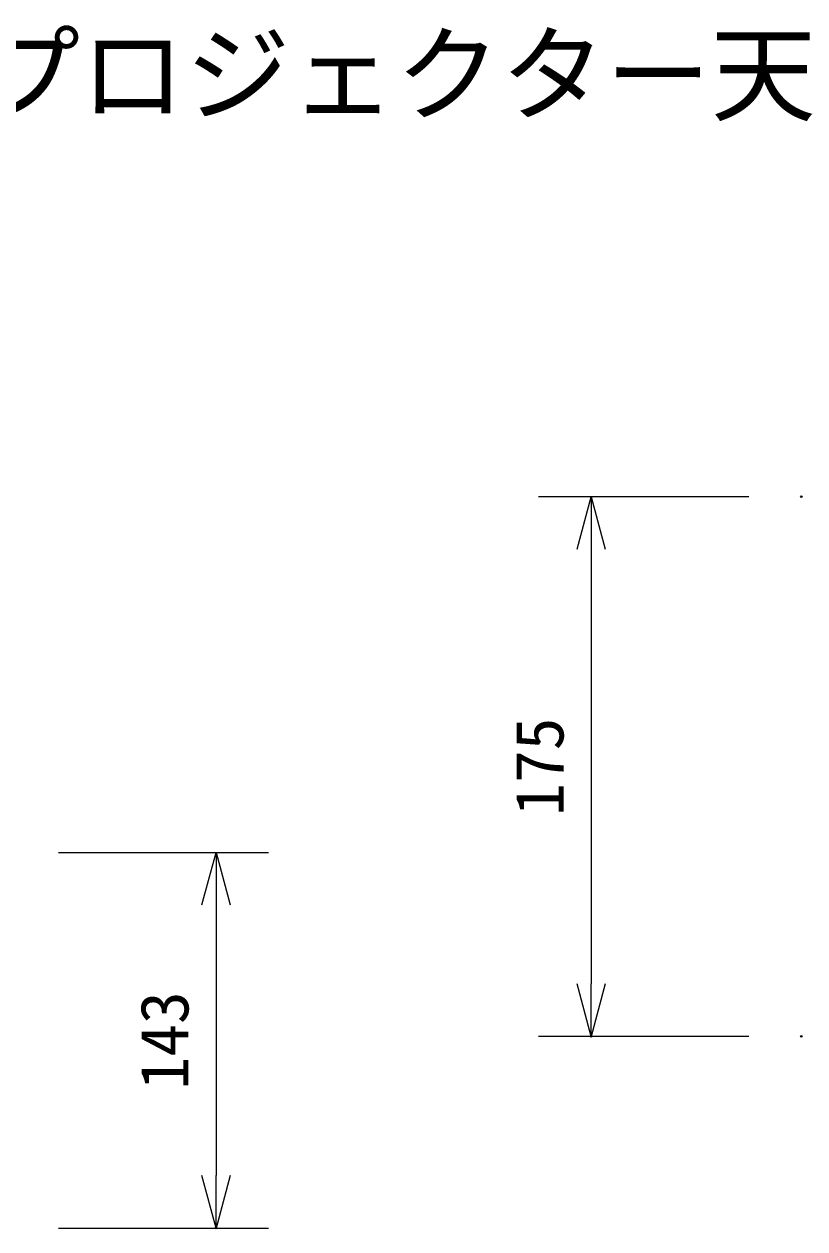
# Model space of a CAD drawing. Units: millimetres, scale not verified. Extents: x -62 to 63, y -56 to 57.
# Drawn here: x -13.6 to 16.11, y 10.92 to 56.78 of the extents above; entities that cross this region are included whole.
import ezdxf
from ezdxf.enums import TextEntityAlignment as Align

# ---------------------------------------------------------------- set-up
doc = ezdxf.new("R2010")
doc.units = ezdxf.units.MM
doc.header["$LTSCALE"] = 0.125
doc.header["$PDMODE"] = 32
doc.header["$PDSIZE"] = 0.0625
doc.layers.add('0-0_0', color=7, linetype='Continuous', lineweight=9)
doc.layers.add('0-6_SUNPO', color=7, linetype='Continuous', lineweight=9)
doc.layers.add('0-2_MOJI1', color=7, linetype='Continuous')
doc.layers.add('0-5_DEFPOINTS', color=7, linetype='Continuous')
doc.styles.add('ＭＳ ゴシック', font='')
doc.styles.get('ＭＳ ゴシック').set_extended_font_data('MS Gothic')

# ---------------------------------------------------------------- blocks, each defined once
blk = doc.blocks.new('_OPEN30')
at = {"layer": '0-0_0'}
blk.add_line((0, 0), (-1, 0), dxfattribs=at)
blk.add_lwpolyline([(-1, 0.26795), (0, 0), (-1, -0.26795)], dxfattribs=at)
blk = doc.blocks.new('D7')
at = {"layer": '0-5_DEFPOINTS'}
for p in [(15.2535, 40.9481), (7.2535, 20.4031), (15.2535, 20.4031)]:
    blk.add_point(p, dxfattribs=at)
at = {"layer": '0-6_SUNPO'}
for p, q in [((13.2535, 40.9481), (5.2535, 40.9481)), ((7.2535, 38.9481), (7.2535, 22.4031)), ((13.2535, 20.4031), (5.2535, 20.4031))]:
    blk.add_line(p, q, dxfattribs=at)
at = {"layer": '0-6_SUNPO', "xscale": 2, "yscale": 2}
for p, rotation in [((7.2535, 40.9481), 90), ((7.2535, 20.4031), 270)]:
    blk.add_blockref('_OPEN30', p, dxfattribs=dict(at, rotation=rotation))
at = {"layer": '0-6_SUNPO', "style": 'ＭＳ ゴシック'}
blk.add_text('175', height=1.833, rotation=90, dxfattribs=at).set_placement((6.7535, 28.8006), align=Align.BOTTOM_LEFT)
blk = doc.blocks.new('D5')
at = {"layer": '0-5_DEFPOINTS'}
for p in [(-15.0178, 27.4052), (-15.0178, 13.1052), (-7.0178, 13.1052)]:
    blk.add_point(p, dxfattribs=at)
at = {"layer": '0-6_SUNPO'}
for p, q in [((-13.0178, 27.4052), (-5.0178, 27.4052)), ((-7.0178, 25.4052), (-7.0178, 15.1052)), ((-13.0178, 13.1052), (-5.0178, 13.1052))]:
    blk.add_line(p, q, dxfattribs=at)
at = {"layer": '0-6_SUNPO', "xscale": 2, "yscale": 2}
for p, rotation in [((-7.0178, 27.4052), 90), ((-7.0178, 13.1052), 270)]:
    blk.add_blockref('_OPEN30', p, dxfattribs=dict(at, rotation=rotation))
at = {"layer": '0-6_SUNPO', "style": 'ＭＳ ゴシック'}
blk.add_text('143', height=1.833, rotation=90, dxfattribs=at).set_placement((-7.5178, 18.3802), align=Align.BOTTOM_LEFT)

msp = doc.modelspace()

# ---------------------------------------------------------------- block references
at = {"layer": '0-6_SUNPO'}
for name in ['D7', 'D5']:
    msp.add_blockref(name, (0.7229, -2.1566), dxfattribs=at)

# ---------------------------------------------------------------- texts
at = {"layer": '0-2_MOJI1', "style": 'ＭＳ ゴシック'}
msp.add_text('短焦点液晶プロジェクター天吊り金具付', height=2.933, dxfattribs=at).set_placement((-35.4746, 52.5335), align=Align.BOTTOM_LEFT)

doc.saveas('drawing.dxf')
